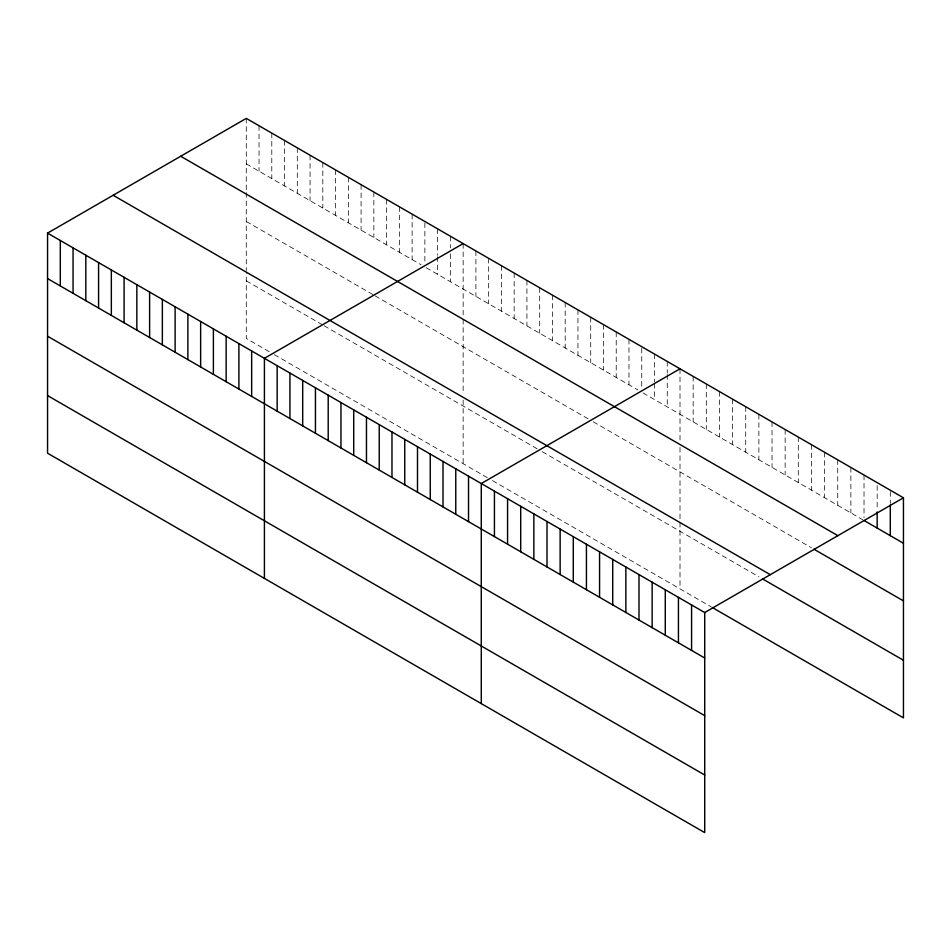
<?xml version="1.0" encoding="UTF-8"?>
<svg xmlns="http://www.w3.org/2000/svg" width="951" height="951" viewBox="0 0 951 951"><rect width="100%" height="100%" fill="white"/><g stroke="black" fill="none" stroke-linecap="round" stroke-linejoin="round"><path stroke-width="0.71" stroke-dasharray="4.75 3.57" d="M246.285 118.388L246.285 191.222M246.285 163.845L421.043 264.758M426.155 267.695L637.919 389.958M643.019 392.906L862.83 519.805M246.285 221.476L373.85 295.119M375.122 295.856L588.158 418.856M593.269 421.804L811.441 547.764M246.285 280.842L322.817 325.028M324.101 325.765L537.137 448.765M542.236 451.713L758.874 576.781M269.24 351.715L246.285 338.461L246.285 271.938M274.34 354.664L487.387 477.664M492.487 480.612L711.075 606.809M890.302 491.679L890.302 503.412M877.167 485.557L877.167 510.485M864.019 475.036L864.019 517.57M850.872 467.452L850.872 512.91M837.736 459.856L837.736 505.326M824.588 452.272L824.588 497.73M811.441 444.688L811.441 490.145M798.305 437.091L798.305 482.561M785.157 429.507L785.157 474.965M772.022 421.923L772.022 467.381M758.874 414.327L758.874 459.797M745.727 406.743L745.727 452.2M732.591 399.158L732.591 444.616M719.443 391.562L719.443 437.032M706.296 383.978L706.296 429.436M693.16 376.394L693.16 421.852M680.013 368.798L680.013 441.633M680.013 447.398L680.013 520.863M680.013 522.349L680.013 588.871M667.257 361.439L667.257 373.172M667.257 374.635L667.257 406.897M654.502 354.069L654.502 381.933M654.502 383.396L654.502 399.539M641.747 348.173L641.747 389.232M628.98 339.341L628.98 384.798M616.224 331.97L616.224 377.44M603.469 324.612L603.469 370.07M590.714 317.242L590.714 362.711M577.958 309.883L577.958 355.341M565.203 302.513L565.203 347.983M552.448 295.155L552.448 340.613M539.692 287.784L539.692 333.242M526.925 280.414L526.925 325.884M514.17 273.056L514.17 318.514M501.415 265.686L501.415 311.155M488.659 258.327L488.659 303.785M475.904 250.957L475.904 296.427M463.149 243.599L463.149 317.872M463.149 319.31L463.149 394.178M463.149 400.109L463.149 463.672M450.394 236.228L450.394 247.961M450.394 253.822L450.394 281.698M437.638 228.858L437.638 255.26M437.638 256.734L437.638 274.328M424.871 222.962L424.871 264.033M412.116 214.13L412.116 259.599M399.361 206.771L399.361 252.229M386.605 199.401L386.605 244.871M373.85 192.043L373.85 237.5M361.095 184.672L361.095 230.142M348.339 177.314L348.339 222.772M335.584 169.944L335.584 215.401M322.817 162.573L322.817 208.043M310.062 155.215L310.062 200.673M297.306 147.845L297.306 193.315M284.551 140.486L284.551 185.944M271.796 133.116L271.796 178.586M259.041 125.758L259.041 171.216M246.285 192.661L246.285 270.453"/><path stroke-width="1.43" d="M47.55 233.126L704.715 612.539L704.715 832.612L47.55 453.199L47.55 233.126L246.285 118.388L903.45 497.801L903.45 717.874L712.275 607.499M463.149 243.599L264.414 358.325L264.414 578.41M680.013 368.798L481.277 483.536L481.277 703.609M704.715 612.539L903.45 497.801M864.019 520.494L903.45 543.259M180.702 156.249L837.867 535.663M813.83 549.143L903.45 600.889M113.133 195.264L770.298 574.677M762.452 578.85L903.45 660.256M47.55 278.584L704.715 657.997M47.55 336.214L704.715 715.627M47.55 395.58L704.715 774.994M890.302 504.874L890.302 535.675M877.167 511.959L877.167 528.09M691.579 604.943L691.579 650.413M678.432 597.359L678.432 642.828M665.284 589.775L665.284 635.232M652.148 582.178L652.148 627.648M639.001 574.594L639.001 620.064M625.865 567.01L625.865 612.468M612.717 559.414L612.717 604.884M599.57 551.83L599.57 597.299M586.434 544.245L586.434 589.703M573.287 536.649L573.287 582.119M560.139 529.065L560.139 574.535M547.003 521.481L547.003 566.939M533.856 513.885L533.856 559.354M520.708 506.301L520.708 551.77M507.572 498.716L507.572 544.174M494.425 491.12L494.425 536.59M468.522 476.166L468.522 521.635M455.767 468.807L455.767 514.265M443.011 461.437L443.011 506.907M430.256 454.079L430.256 499.537M417.501 446.708L417.501 492.178M404.746 439.35L404.746 484.808M391.978 431.98L391.978 477.45M379.223 424.621L379.223 470.079M366.468 417.251L366.468 462.709M353.713 409.881L353.713 455.351M340.957 402.523L340.957 447.98M328.202 395.152L328.202 440.622M315.447 387.794L315.447 433.252M302.691 380.424L302.691 425.893M289.924 373.065L289.924 418.523M277.169 365.695L277.169 411.153M251.658 350.967L251.658 396.424M238.903 343.596L238.903 389.066M226.148 336.238L226.148 381.696M213.393 328.868L213.393 374.337M200.637 321.509L200.637 366.967M187.87 314.139L187.87 359.609M175.115 306.769L175.115 352.239M162.359 299.41L162.359 344.868M149.604 292.04L149.604 337.51M136.849 284.682L136.849 330.14M124.094 277.312L124.094 322.781M111.338 269.953L111.338 315.411M98.583 262.583L98.583 308.053M85.816 255.225L85.816 300.682M73.061 247.854L73.061 293.312M60.305 240.484L60.305 285.954"/></g></svg>
